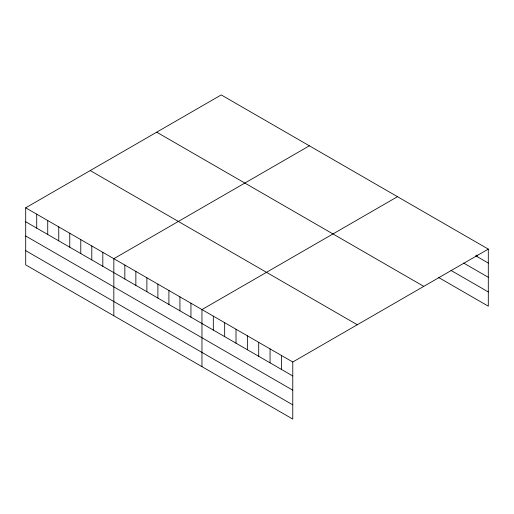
<?xml version="1.0" encoding="UTF-8"?>
<svg xmlns="http://www.w3.org/2000/svg" width="514" height="514" viewBox="0 0 514 514"><rect width="100%" height="100%" fill="white"/><g stroke="black" fill="none" stroke-linecap="round" stroke-linejoin="round"><path stroke-width="0.77" d="M25.7 207.817L292.768 362.004L292.768 419.077L25.7 264.883L25.7 207.817L221.232 94.923L488.3 249.117L488.3 306.183L438.224 277.271M309.364 145.809L113.832 258.696L113.832 315.769M397.495 196.689L201.963 309.582L201.963 366.649M292.768 362.004L488.3 249.117M475.617 255.741L488.3 263.065M463.596 263.033L488.3 277.29M450.913 270.37L488.3 291.952M156.706 132.182L423.774 286.369M90.226 170.564L357.294 324.752M25.7 221.765L292.768 375.952M25.7 235.997L292.768 390.184M25.7 250.659L292.768 404.846M476.947 254.963L476.947 256.512M281.415 355.45L281.415 369.399M270.062 348.897L270.062 362.845M258.715 342.343L258.715 356.292M247.362 335.79L247.362 349.745M236.016 329.243L236.016 343.191M224.663 322.689L224.663 336.638M213.316 316.136L213.316 330.084M190.945 303.221L190.945 317.17M179.932 296.861L179.932 310.809M168.913 290.5L168.913 304.449M157.894 284.139L157.894 298.088M146.882 277.778L146.882 291.727M135.863 271.418L135.863 285.366M124.851 265.057L124.851 279.006M102.813 252.335L102.813 266.284M91.8 245.975L91.8 259.93M80.782 239.62L80.782 253.569M69.763 233.26L69.763 247.208M58.75 226.899L58.75 240.848M47.731 220.538L47.731 234.487M36.719 214.177L36.719 228.126"/></g></svg>
